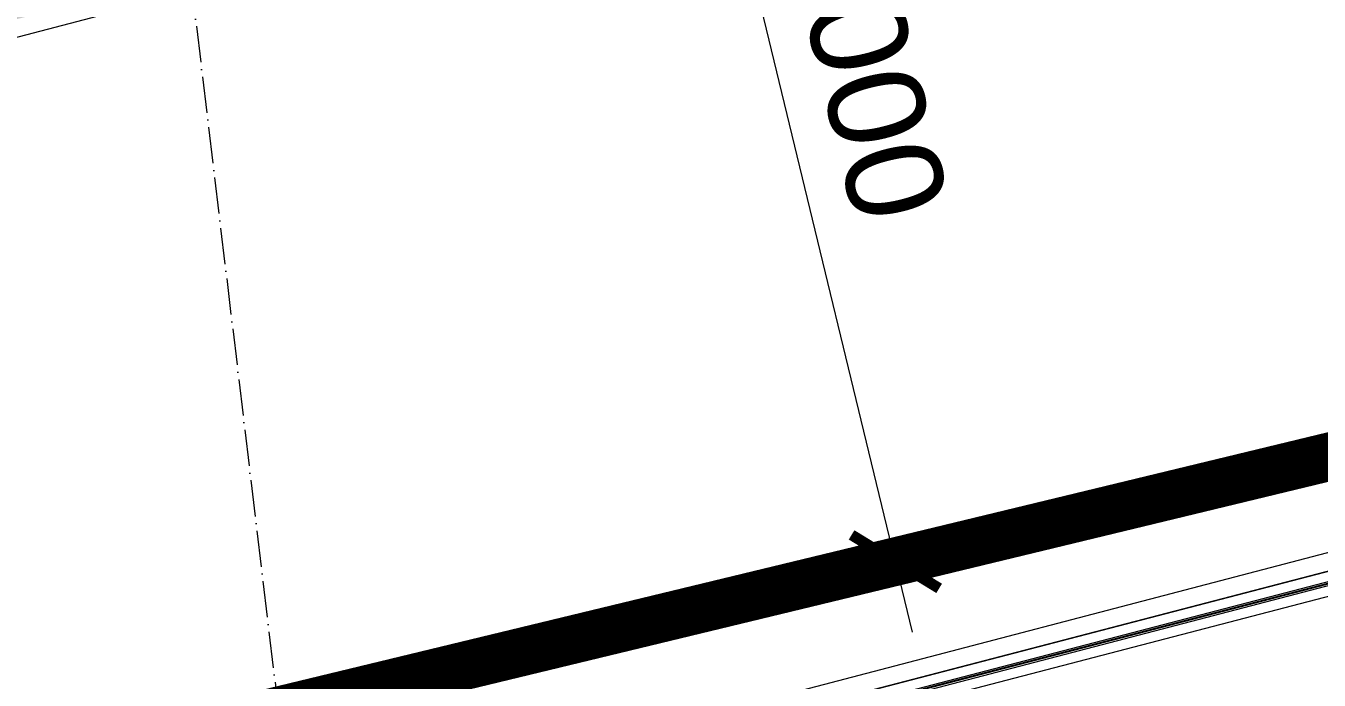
# Model space of a CAD drawing. Header units: millimetres. Extents: x -55734 to 116976, y -16290 to 119094.
# Drawn here: x 56672 to 62019, y 34835 to 37540 of the extents above; entities that cross this region are included whole.
import ezdxf
from ezdxf.xclip import XClip

# ---------------------------------------------------------------- set-up
doc = ezdxf.new("R2010")
doc.units = ezdxf.units.MM
doc.header["$XCLIPFRAME"] = 0
doc.linetypes.add('Grid Line', pattern=[4.2, 3, -0.6, 0, -0.6])
doc.linetypes.add('HIDDEN2', pattern=[4.7625, 3.175, -1.5875])
doc.layers.get('Defpoints').update_dxf_attribs({"color": 230})
for name, color, linetype, lineweight in [('@ color hatch', 7, 'Continuous', 13), ('CUA', 31, 'Continuous', 9), ('DIM', 1, 'Continuous', 5), ('NET THAY 2', 55, 'Continuous', 5), ('NET-THAY', 2, 'Continuous', 9), ('TRUC', 225, 'Continuous', 5)]:
    doc.layers.add(name, color=color, linetype=linetype, lineweight=lineweight)
doc.layers.add('CGXD', color=5, linetype='HIDDEN2')
doc.styles.add('TA1', font='arial_1.ttf')
doc.dimstyles.new('D_200_KTx2', dxfattribs={"dimtxt": 400, "dimasz": 300, "dimexe": 300, "dimexo": 300, "dimgap": 160, "dimtad": 1, "dimdec": 0, "dimzin": 9, "dimtxsty": 'TA1', "dimblk": 'ARCHTICK', "dimcen": 1, "dimdle": 300, "dimclrd": 256, "dimclre": 256, "dimclrt": 7, "dimadec": 0, "dimazin": 0, "dimtfac": 1, "dimtdec": 0, "dimtix": 1, "dimtmove": 1, "dimatfit": 3, "dimldrblk": 'ARCHTICK', "dimfxl": 1, "dimtolj": 1, "dimtzin": 0, "dimlwd": -1, "dimlwe": -1, "dimarcsym": 0})

# ---------------------------------------------------------------- blocks, each defined once
blk = doc.blocks.new('_ARCHTICK')
at = {"color": 0, "linetype": 'ByBlock', "const_width": 0.15}
blk.add_lwpolyline([(-0.5, -0.5), (0.5, 0.5)], dxfattribs=at)
blk = doc.blocks.new('*D195')
at = {"layer": 'Defpoints', "color": 0, "transparency": 16777216}
for p in [(115060.5, 72639.7), (115060.5, 72639.7), (116000.4, 68751.8, 0)]:
    blk.add_point(p, dxfattribs=at)
at = {"layer": 'DIM', "transparency": 16777216}
blk.add_line((116070.9, 68460.2), (114990, 72931.3), dxfattribs=at)
for p, xscale, yscale, zscale, rotation in [((115060.5, 72639.7), 300.0000000000001, 300.0000000000001, 300.0000000000001, 103.5907459284101), ((116000.4, 68751.8), 300, 300, 300, 283.5907459284101)]:
    blk.add_blockref('_ARCHTICK', p, dxfattribs=dict(at, xscale=xscale, yscale=yscale, zscale=zscale, rotation=rotation))
at = {"layer": 'DIM', "color": 7, "transparency": 16777216, "insert": (115884.4, 70781.3), "char_height": 400, "attachment_point": 5, "rotation": 283.5907, "style": 'TA1'}
blk.add_mtext('\\A1;4000', dxfattribs=at)
blk = doc.blocks.new('*U156')
for p, q in [((17781.3, 100, 0), (50, 100, 0)), ((17768.3, 58.2, 0), (63, 58.2, 0)), ((17781.3, 0, 0), (50, 0, 0)), ((17768.3, 41.7, 0), (63, 41.7, 0))]:
    blk.add_line(p, q)
at = {"color": 1, "lineweight": 0, "ltscale": 10}
blk.add_line((56.6, 50, 0), (17774.7, 50, 0), dxfattribs=at)
blk.add_lwpolyline([(56.6, 47.5), (56.6, 52.5), (17774.7, 52.5), (17774.7, 47.5)], close=True)
blk = doc.blocks.new('A$C1F0A2BF7')
at = {"layer": '@ color hatch', "ltscale": 0.5}
h = blk.add_hatch(dxfattribs=at)
h.set_pattern_fill('CROSS', color=139, scale=300)
h.set_pattern_definition([(0, (418126.44, 155406.3), (75, 75), [37.5, -112.5]), (90, (418145.19, 155387.55), (-75, 75), [37.5, -112.5])])
edge = h.paths.add_edge_path()
edge.add_line((100731, 69175.5), (117344.8, 73191.9))
edge.add_line((117344.8, 73191.9), (124832.7, 74932.4))
edge.add_line((124832.7, 74932.4), (131039.2, 76695.7))
edge.add_line((131039.2, 76695.7), (133013.3, 70495.4))
edge.add_arc((134613, 73608.5), 3500, 216.3525, 242.8025, ccw=False)
edge.add_arc((126156.4, 67384.6), 7000, 36.35249, 102.75231)
edge.add_line((124611.3, 74211.9), (103519, 68669.4))
edge.add_arc((102696.6, 72071.4), 3500, 235.8342, 283.5907, ccw=False)
at = {"layer": 'CGXD', "ltscale": 200, "const_width": 200, "elevation": 0}
blk.add_lwpolyline([(96759.2, 45314.9), (136491.9, 50242.4), (170213.8, 54174.3), (170585.9, 54217.7), (168911.8, 58286.3), (165478.7, 66500.9), (165408.7, 66480.5), (161217, 75348.6), (153561.1, 72890.8), (130418, 65461.2), (128403.5, 71788.7), (125832.2, 71058.2), (118267.2, 69299.8), (97389.2, 64252.5)], dxfattribs=at)
at = {"layer": 'NET-THAY', "lineweight": 9}
blk.add_line((125694.9, 70854, 0), (104145.5, 65223.6, 0), dxfattribs=at)
at = {"layer": 'DIM'}
dim = blk.add_aligned_dim(p1=(116000.4, 68751.8, 0), p2=(115060.5, 72639.7, 0), distance=0, dimstyle='D_200_KTx2', dxfattribs=at)
dim.commit()
dim.dimension.update_dxf_attribs({"geometry": '*D195', "text_midpoint": (115884.4, 70781.3, 0)})

msp = doc.modelspace()

# ---------------------------------------------------------------- linework, layer by layer
at = {"layer": 'NET-THAY'}
msp.add_line((68877.5, 40709.5), (47849.4, 35183.9), dxfattribs=at)
at = {"layer": 'TRUC', "linetype": 'Grid Line', "ltscale": 50}
msp.add_line((57202.3, 38999), (61169.1, 5876.1), dxfattribs=at)

# ---------------------------------------------------------------- next in the draw order: block references
at = {"layer": 'NET THAY 2'}
ref = msp.add_blockref('A$C1F0A2BF7', (-55733.7, -33426.8, 0), dxfattribs=at)
XClip(ref).set_block_clipping_path([(-27462.6186291156, 51738.6749988016), (137958.5174097056, 152520.3806320981)])

# ---------------------------------------------------------------- next in the draw order: linework, layer by layer
at = {"layer": 'CUA'}
msp.add_lwpolyline([(64469.6, 35914.6), (47201.3, 31414.9)], dxfattribs=at)

# ---------------------------------------------------------------- next in the draw order: block references
at = {"layer": 'CUA', "extrusion": (3.41822e-09, -1.66563e-09, 1), "rotation": 194.6051495133381}
msp.add_blockref('*U156', (64456.3, 35911.2, 0), dxfattribs=at)

doc.saveas('drawing.dxf')
